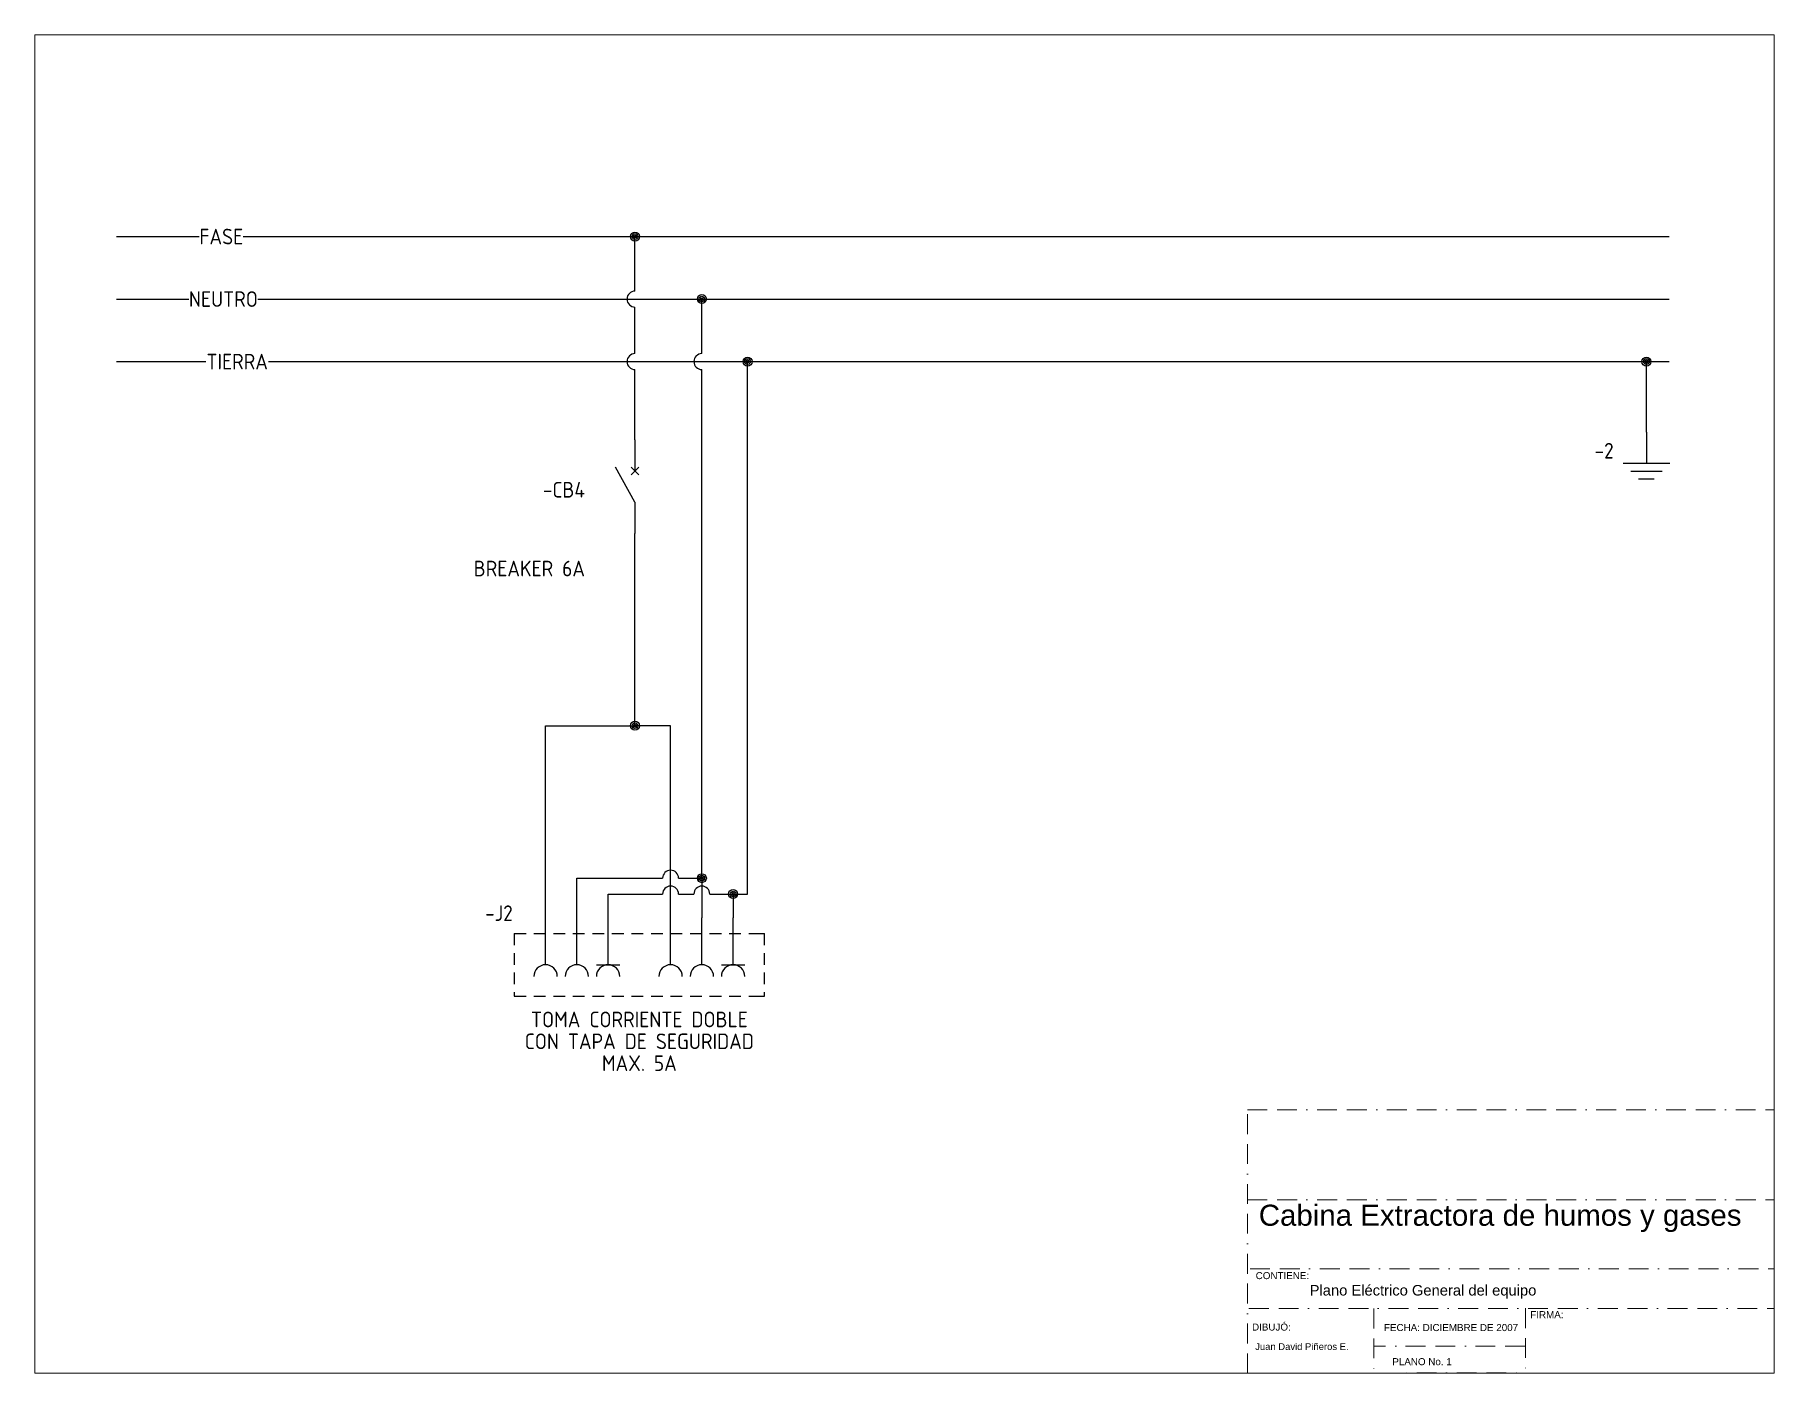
# Model space of a CAD drawing. Header units: inches. Extents: x 14 to 571, y 10 to 438.
import ezdxf
from ezdxf.enums import TextEntityAlignment as Align

# ---------------------------------------------------------------- set-up
doc = ezdxf.new("R2010")
doc.units = ezdxf.units.IN
doc.header["$MEASUREMENT"] = 0
doc.linetypes.add('MORSE_G2', pattern=[22.225, 6.35, -3.175, 6.35, -3.175, 0, -3.175])
for name, color, linetype, lineweight in [('2', 2, 'Continuous', 18), ('Formato', 10, 'Continuous', 0), ('TEXTO', 254, 'MORSE_G2', 0)]:
    doc.layers.add(name, color=color, linetype=linetype, lineweight=lineweight)
for name, color, linetype in [('DESC', 150, 'Continuous'), ('MISC', 7, 'Continuous'), ('SYMS', 7, 'Continuous'), ('TAGS', 150, 'Continuous'), ('YEL_14_THHN', 2, 'Continuous')]:
    doc.layers.add(name, color=color, linetype=linetype)
doc.styles.add('2', font='arial.ttf')
doc.styles.get("Standard").update_dxf_attribs({"font": 'arial.ttf'})
doc.styles.add('WD_IEC', font='ISOCP2.shx', dxfattribs={"width": 0.9, "height": 4})

# ---------------------------------------------------------------- blocks, each defined once
blk = doc.blocks.new('VCB1')
for p, q in [((0, 7.5), (0, 2.5)), ((0, -2.5), (-3.12, 3.12)), ((0.62, 1.88), (-0.62, 3.12)), ((-0.62, 1.88), (0.62, 3.12)), ((0, -2.5), (0, -7.5))]:
    blk.add_line(p, q)
at = {"style": 'WD_IEC'}
for tag, p in [('INST', (-8, 5.25)), ('LOC', (-8, 1.75)), ('TAG1', (-8, -1.75)), ('RATING1', (-8, -6.35)), ('DESC1', (-8, -14.35)), ('DESC2', (-8, -17.85)), ('DESC3', (-8, -21.35))]:
    blk.add_attdef(tag, text='', height=2.5, dxfattribs=at).set_placement(p, align=Align.RIGHT)
blk.add_attdef('TERM01', text='', height=2, rotation=90, dxfattribs=at).set_placement((-1, 7.5), align=Align.RIGHT)
at = {"style": 'WD_IEC', "flags": 1}
for tag, p, height in [('X2TERM01', (0, 7.5), 0.32), ('MFG', (2.75, 6.5), 1.5), ('CAT', (2.75, 4), 1.5), ('X4LINK', (-2, 0), 0.32), ('X1LINK', (-0.5, 0), 0.32), ('X8TERM02', (0, -7.5), 0.32), ('ASSYCODE', (1, -9), 1), ('FAMILY', (1, -10.5), 1), ('CATDESC', (1, -12), 1), ('CONTACT', (1, -13.5), 1), ('COMMON', (2.25, -14.75), 1)]:
    blk.add_attdef(tag, p, '', height=height, dxfattribs=at)
at = {"style": 'WD_IEC'}
blk.add_attdef('TERM02', (-1, -7.5), '', height=2, rotation=90, dxfattribs=at)
at = {"lineweight": 15, "style": 'WD_IEC'}
blk.add_attdef('XREF', text='', height=2.5, dxfattribs=at).set_placement((-8, -10.35), align=Align.RIGHT)
blk = doc.blocks.new('WDDOT')
for radius in [0.72, 0.449, 0.223]:
    blk.add_circle((0, 0), radius)
blk = doc.blocks.new('HT0_LGENERIC')
at = {"style": 'WD_IEC'}
blk.add_attdef('COLOR', text='', height=2.5, dxfattribs=at).set_placement((0, 0), align=Align.MIDDLE_CENTER)
for tag, p in [('X4_TINY_DOT_DONT_REMOVE', (-2.5, 0)), ('X1_TINY_DOT_DONT_REMOVE', (2.5, 0))]:
    blk.add_attdef(tag, p, '', height=0.002, dxfattribs=at)
at = {"style": 'WD_IEC', "flags": 1}
for tag, p in [('X4TERM01', (-2.5, 0)), ('X1TERM01', (2.5, 0))]:
    blk.add_attdef(tag, p, '', height=0.2, dxfattribs=at)
blk = doc.blocks.new('VCN1RDUP')
at = {"linetype": 'Continuous'}
for p, q in [((0, -7.5), (0, 0)), ((5, -7.5), (5, 0)), ((10, -7.5), (10, 0)), ((20, -7.5), (20, 0)), ((25, -7.5), (25, 0)), ((30, -7.5), (30, 0))]:
    blk.add_line(p, q, dxfattribs=at)
for p, q in [((-5, -2.5), (-3.125, -2.5)), ((-5, -2.5), (-5, -4.375)), ((-1.875, -2.5), (0, -2.5)), ((1.25, -2.5), (3.125, -2.5)), ((4.375, -2.5), (6.25, -2.5)), ((7.5, -2.5), (9.375, -2.5)), ((10.625, -2.5), (12.5, -2.5)), ((13.75, -2.5), (15.625, -2.5)), ((16.875, -2.5), (18.75, -2.5)), ((20, -2.5), (21.875, -2.5)), ((23.125, -2.5), (25, -2.5)), ((26.25, -2.5), (28.125, -2.5)), ((29.375, -2.5), (31.25, -2.5)), ((32.5, -2.5), (35, -2.5)), ((35, -4.375), (35, -2.5)), ((-5, -5.625), (-5, -7.5)), ((8.125, -7.5), (11.875, -7.5)), ((28.125, -7.5), (31.875, -7.5)), ((35, -7.5), (35, -5.625)), ((-5, -8.75), (-5, -10.625)), ((35, -10.625), (35, -8.75)), ((-5, -11.875), (-5, -12.5)), ((-5, -12.5), (-3.125, -12.5)), ((-1.875, -12.5), (0, -12.5)), ((1.25, -12.5), (3.125, -12.5)), ((4.375, -12.5), (6.25, -12.5)), ((7.5, -12.5), (9.375, -12.5)), ((10.625, -12.5), (12.5, -12.5)), ((13.75, -12.5), (15.625, -12.5)), ((16.875, -12.5), (18.75, -12.5)), ((20, -12.5), (21.875, -12.5)), ((23.125, -12.5), (25, -12.5)), ((26.25, -12.5), (28.125, -12.5)), ((29.375, -12.5), (31.25, -12.5)), ((32.5, -12.5), (35, -12.5)), ((35, -12.5), (35, -11.875))]:
    blk.add_line(p, q)
for centre in [(0, -9.375), (5, -9.375), (10, -9.375), (20, -9.375), (25, -9.375), (30, -9.375)]:
    blk.add_arc(centre, 1.875, 0, 180)
at = {"style": 'WD_IEC'}
for tag, p in [('INST', (-5.25, 10)), ('LOC', (-5.25, 6.5)), ('RATING1', (-5.25, 3)), ('TAG1', (-5.25, -0.5))]:
    blk.add_attdef(tag, text='', height=2.5, dxfattribs=at).set_placement(p, align=Align.RIGHT)
at = {"style": 'WD_IEC', "flags": 1}
for tag, p, height in [('X2TERM01', (0, 0), 0.32), ('X2TERM02', (5, 0), 0.32), ('X2TERM03', (10, 0), 0.32), ('X2TERM04', (20, 0), 0.32), ('X2TERM05', (25, 0), 0.32), ('X2TERM06', (30, 0), 0.32), ('ASSYCODE', (36, -14), 1), ('FAMILY', (36, -15.5), 1), ('CATDESC', (36, -17), 1)]:
    blk.add_attdef(tag, p, '', height=height, dxfattribs=at)
at = {"style": 'WD_IEC', "flags": 9}
for tag, p in [('MFG', (-6, -4)), ('CAT', (-6, -6.5))]:
    blk.add_attdef(tag, text='', height=1.5, dxfattribs=at).set_placement(p, align=Align.RIGHT)
at = {"style": 'WD_IEC'}
for tag, p in [('TERM01', (-1, 0)), ('TERM02', (4, 0)), ('TERM03', (9, 0)), ('TERM04', (19, 0)), ('TERM05', (24, 0)), ('TERM06', (29, 0))]:
    blk.add_attdef(tag, text='', height=2, rotation=90, dxfattribs=at).set_placement(p, align=Align.RIGHT)
at = {"lineweight": 15, "style": 'WD_IEC'}
blk.add_attdef('XREF', text='', height=2.5, dxfattribs=at).set_placement((-6, -11.5), align=Align.RIGHT)
at = {"style": 'WD_IEC'}
for tag, p in [('DESC1', (15, -16.25)), ('DESC2', (15, -19.75)), ('DESC3', (15, -23.25))]:
    blk.add_attdef(tag, text='', height=2.5, dxfattribs=at).set_placement(p, align=Align.MIDDLE)
blk = doc.blocks.new('VGND2')
for p, q in [((0, 0), (0, -5)), ((-3.75, -5), (3.75, -5)), ((-2.5, -6.25), (2.5, -6.25)), ((-1.25, -7.5), (1.25, -7.5))]:
    blk.add_line(p, q)
at = {"style": 'WD_IEC'}
for tag, p in [('INST', (-5.25, 2.75)), ('LOC', (-5.25, -0.75)), ('TAG1', (-5.25, -4.25))]:
    blk.add_attdef(tag, text='', height=2.5, dxfattribs=at).set_placement(p, align=Align.RIGHT)
at = {"style": 'WD_IEC', "flags": 1}
blk.add_attdef('X2TERM01', (0, 0), '', height=0.32, dxfattribs=at)

msp = doc.modelspace()

# ---------------------------------------------------------------- linework, layer by layer
at = {"layer": '2'}
for p, q in [((14.36, 9.83), (14.36, 438.06)), ((14.36, 438.06), (570.9, 438.06)), ((570.9, 438.06), (570.9, 9.83)), ((570.9, 9.83), (14.36, 9.83))]:
    msp.add_line(p, q, dxfattribs=at)
at = {"layer": 'TEXTO'}
for p, q in [((402.33, 94.12), (570.9, 94.12)), ((402.33, 9.83), (402.33, 94.12)), ((570.9, 94.12), (570.9, 9.83)), ((402.35, 65.32), (570.9, 65.32)), ((403.21, 43.23), (570.9, 43.23)), ((402.85, 30.49), (570.9, 30.49)), ((442.83, 30.5), (442.83, 10.01)), ((491.37, 30.61), (491.37, 9.97)), ((491.16, 18.5), (442.78, 18.5)), ((564.18, 9.83), (395.61, 9.83)), ((402.33, 9.83), (491.37, 9.97))]:
    msp.add_line(p, q, dxfattribs=at)
at = {"layer": 'YEL_14_THHN'}
for p, q in [((40.5, 373.5), (66.99, 373.5)), ((81.08, 373.5), (537.31, 373.5)), ((206.39, 356.04), (206.39, 373.5)), ((40.5, 353.5), (63.66, 353.5)), ((85.75, 353.5), (537.31, 353.5)), ((206.39, 336.04), (206.39, 350.96)), ((227.79, 336.04), (227.79, 353.5)), ((40.5, 333.5), (69.06, 333.5)), ((89.15, 333.5), (537.31, 333.5)), ((206.39, 308.49), (206.39, 330.96)), ((227.79, 168.22), (227.79, 330.96)), ((242.42, 163.14), (242.42, 333.5)), ((530.03, 310.97), (530.03, 333.5)), ((206.39, 217), (206.39, 278.49)), ((177.79, 155.52), (177.79, 217)), ((177.79, 217), (206.39, 217)), ((217.79, 217), (206.39, 217)), ((217.79, 155.52), (217.79, 217)), ((187.79, 155.52), (187.79, 168.22)), ((187.79, 168.22), (215.25, 168.22)), ((220.33, 168.22), (227.79, 168.22)), ((227.79, 168.22), (227.79, 155.52)), ((197.79, 155.52), (197.79, 163.14)), ((197.79, 163.14), (215.25, 163.14)), ((220.33, 163.14), (225.25, 163.14)), ((230.33, 163.14), (237.79, 163.14)), ((237.79, 163.14), (237.79, 155.52)), ((237.79, 163.14), (242.42, 163.14))]:
    msp.add_line(p, q, dxfattribs=at)
for centre, start, end in [((206.39, 353.5), 90, 270), ((206.39, 333.5), 90, 270), ((227.79, 333.5), 90, 270), ((217.79, 168.22), 0, 180), ((217.79, 163.14), 0, 180), ((227.79, 163.14), 0, 180)]:
    msp.add_arc(centre, 2.54, start, end, dxfattribs=at)

# ---------------------------------------------------------------- block references
at = {"layer": 'SYMS'}
ref = msp.add_blockref('HT0_LGENERIC', (74.04, 373.5), dxfattribs=dict(at, xscale=2, yscale=2, zscale=2))
ref.add_attrib('X4_TINY_DOT_DONT_REMOVE', '.', (66.99, 373.5), dxfattribs={"layer": 'MISC', "height": 0.004, "style": 'WD_IEC'})
ref.add_attrib('X1_TINY_DOT_DONT_REMOVE', '.', (81.08, 373.5), dxfattribs={"layer": 'MISC', "height": 0.004, "style": 'WD_IEC'})
ref.add_attrib('COLOR', 'FASE', dxfattribs={"layer": 'MISC', "height": 5, "style": 'WD_IEC'}).set_placement((74.04, 373.5), align=Align.MIDDLE_CENTER)
at = {"layer": 'SYMS', "xscale": 2, "yscale": 2, "zscale": 2}
for p in [(206.39, 373.5), (227.79, 353.5), (242.42, 333.5), (530.03, 333.5), (206.39, 217), (227.79, 168.22), (237.79, 163.14)]:
    msp.add_blockref('WDDOT', p, dxfattribs=at)
at = {"layer": 'SYMS'}
ref = msp.add_blockref('HT0_LGENERIC', (74.7, 353.5), dxfattribs=dict(at, xscale=2, yscale=2, zscale=2))
ref.add_attrib('X4_TINY_DOT_DONT_REMOVE', '.', (63.66, 353.5), dxfattribs={"layer": 'MISC', "height": 0.004, "style": 'WD_IEC'})
ref.add_attrib('X1_TINY_DOT_DONT_REMOVE', '.', (85.75, 353.5), dxfattribs={"layer": 'MISC', "height": 0.004, "style": 'WD_IEC'})
ref.add_attrib('COLOR', 'NEUTRO', dxfattribs={"layer": 'MISC', "height": 5, "style": 'WD_IEC'}).set_placement((74.7, 353.5), align=Align.MIDDLE_CENTER)
ref = msp.add_blockref('HT0_LGENERIC', (79.11, 333.5), dxfattribs=dict(at, xscale=2, yscale=2, zscale=2))
ref.add_attrib('X4_TINY_DOT_DONT_REMOVE', '.', (69.06, 333.5), dxfattribs={"layer": 'MISC', "height": 0.004, "style": 'WD_IEC'})
ref.add_attrib('X1_TINY_DOT_DONT_REMOVE', '.', (89.15, 333.5), dxfattribs={"layer": 'MISC', "height": 0.004, "style": 'WD_IEC'})
ref.add_attrib('COLOR', 'TIERRA', dxfattribs={"layer": 'MISC', "height": 5, "style": 'WD_IEC'}).set_placement((79.11, 333.5), align=Align.MIDDLE_CENTER)
ref = msp.add_blockref('VCB1', (206.39, 293.49), dxfattribs=dict(at, xscale=2, yscale=2, zscale=2))
ref.add_attrib('DESC1', 'BREAKER 6A', dxfattribs={"layer": 'DESC', "height": 5, "style": 'WD_IEC'}).set_placement((190.39, 264.79), align=Align.RIGHT)
ref.add_attrib('TAG1', '-CB4', dxfattribs={"layer": 'TAGS', "height": 5, "style": 'WD_IEC'}).set_placement((190.39, 289.99), align=Align.RIGHT)
ref = msp.add_blockref('VGND2', (530.03, 310.97), dxfattribs=dict(at, xscale=2, yscale=2, zscale=2))
ref.add_attrib('TAG1', '-2', dxfattribs={"layer": 'TAGS', "height": 5, "style": 'WD_IEC'}).set_placement((519.53, 302.47), align=Align.RIGHT)
ref = msp.add_blockref('VCN1RDUP', (177.79, 155.52), dxfattribs=dict(at, xscale=2, yscale=2, zscale=2))
ref.add_attrib('DESC3', 'MAX. 5A', dxfattribs={"layer": 'DESC', "height": 5, "style": 'WD_IEC'}).set_placement((207.79, 109.02), align=Align.MIDDLE)
ref.add_attrib('DESC2', 'CON TAPA DE SEGURIDAD', dxfattribs={"layer": 'DESC', "height": 5, "style": 'WD_IEC'}).set_placement((207.79, 116.02), align=Align.MIDDLE)
ref.add_attrib('DESC1', 'TOMA CORRIENTE DOBLE', dxfattribs={"layer": 'DESC', "height": 5, "style": 'WD_IEC'}).set_placement((207.79, 123.02), align=Align.MIDDLE)
ref.add_attrib('TAG1', '-J2', dxfattribs={"layer": 'TAGS', "height": 5, "style": 'WD_IEC'}).set_placement((167.29, 154.52), align=Align.RIGHT)

# ---------------------------------------------------------------- texts
at = {"layer": 'Formato', "color": 7, "lineweight": 30, "style": '2'}
msp.add_text('Juan David Piñeros E.', height=2.1631, dxfattribs=at).set_placement((404.83, 17.27))
at = {"layer": 'TEXTO', "attachment_point": 1}
for s, insert, char_height, width in [('Cabina Extractora de humos y gases', (405.99, 63.75), 6.7429, 161.968), ('{\\fArial|b0|i0|c238|p34;CONTIENE:}', (404.99, 42.18), 2.2476, 16.8445), ('\\pt87.658;Plano Eléctrico General del equipo', (422.27, 38.06), 3.3715, 140.3126), ('{\\fArial|b0|i0|c238|p34;FIRMA:}', (492.85, 29.69), 2.2476, 16.8445), ('DIBUJÓ{\\fArial|b0|i0|c238|p34;:}', (403.83, 25.72), 2.2476, 16.8445), ('{\\fArial|b0|i0|c238|p34;FECHA: DICIEMBRE DE 2007}', (446.04, 25.56), 2.2476, 42.8043), ('{\\fArial|b0|i0|c238|p34;PLANO No. 1}', (448.71, 14.65), 2.2476, 42.1294)]:
    msp.add_mtext(s, dxfattribs=dict(at, insert=insert, char_height=char_height, width=width))

doc.saveas('drawing.dxf')
